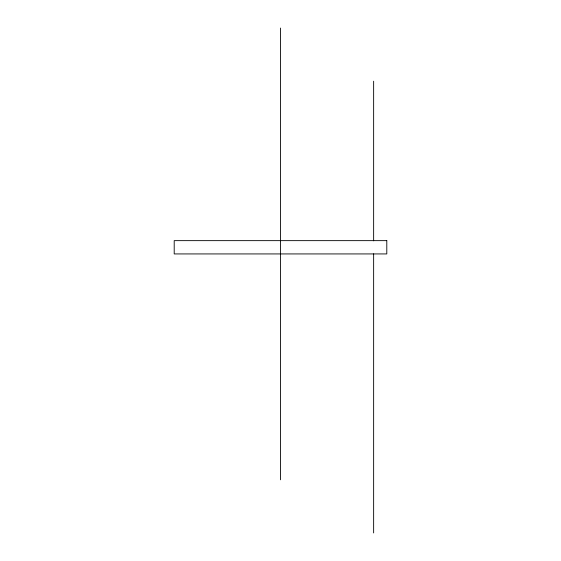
<?xml version="1.0" encoding="UTF-8"?>
<svg xmlns="http://www.w3.org/2000/svg" width="561" height="561" viewBox="0 0 561 561"><rect width="100%" height="100%" fill="white"/><g stroke="black" fill="none" stroke-linecap="round" stroke-linejoin="round"><path stroke-width="0.84" d="M373.64 81.198L373.64 240.83M373.64 253.845L373.64 532.95M280.5 28.05L280.5 479.802M386.795 240.641L174.205 240.641L174.205 253.93L386.795 253.93L386.795 240.641"/></g></svg>
